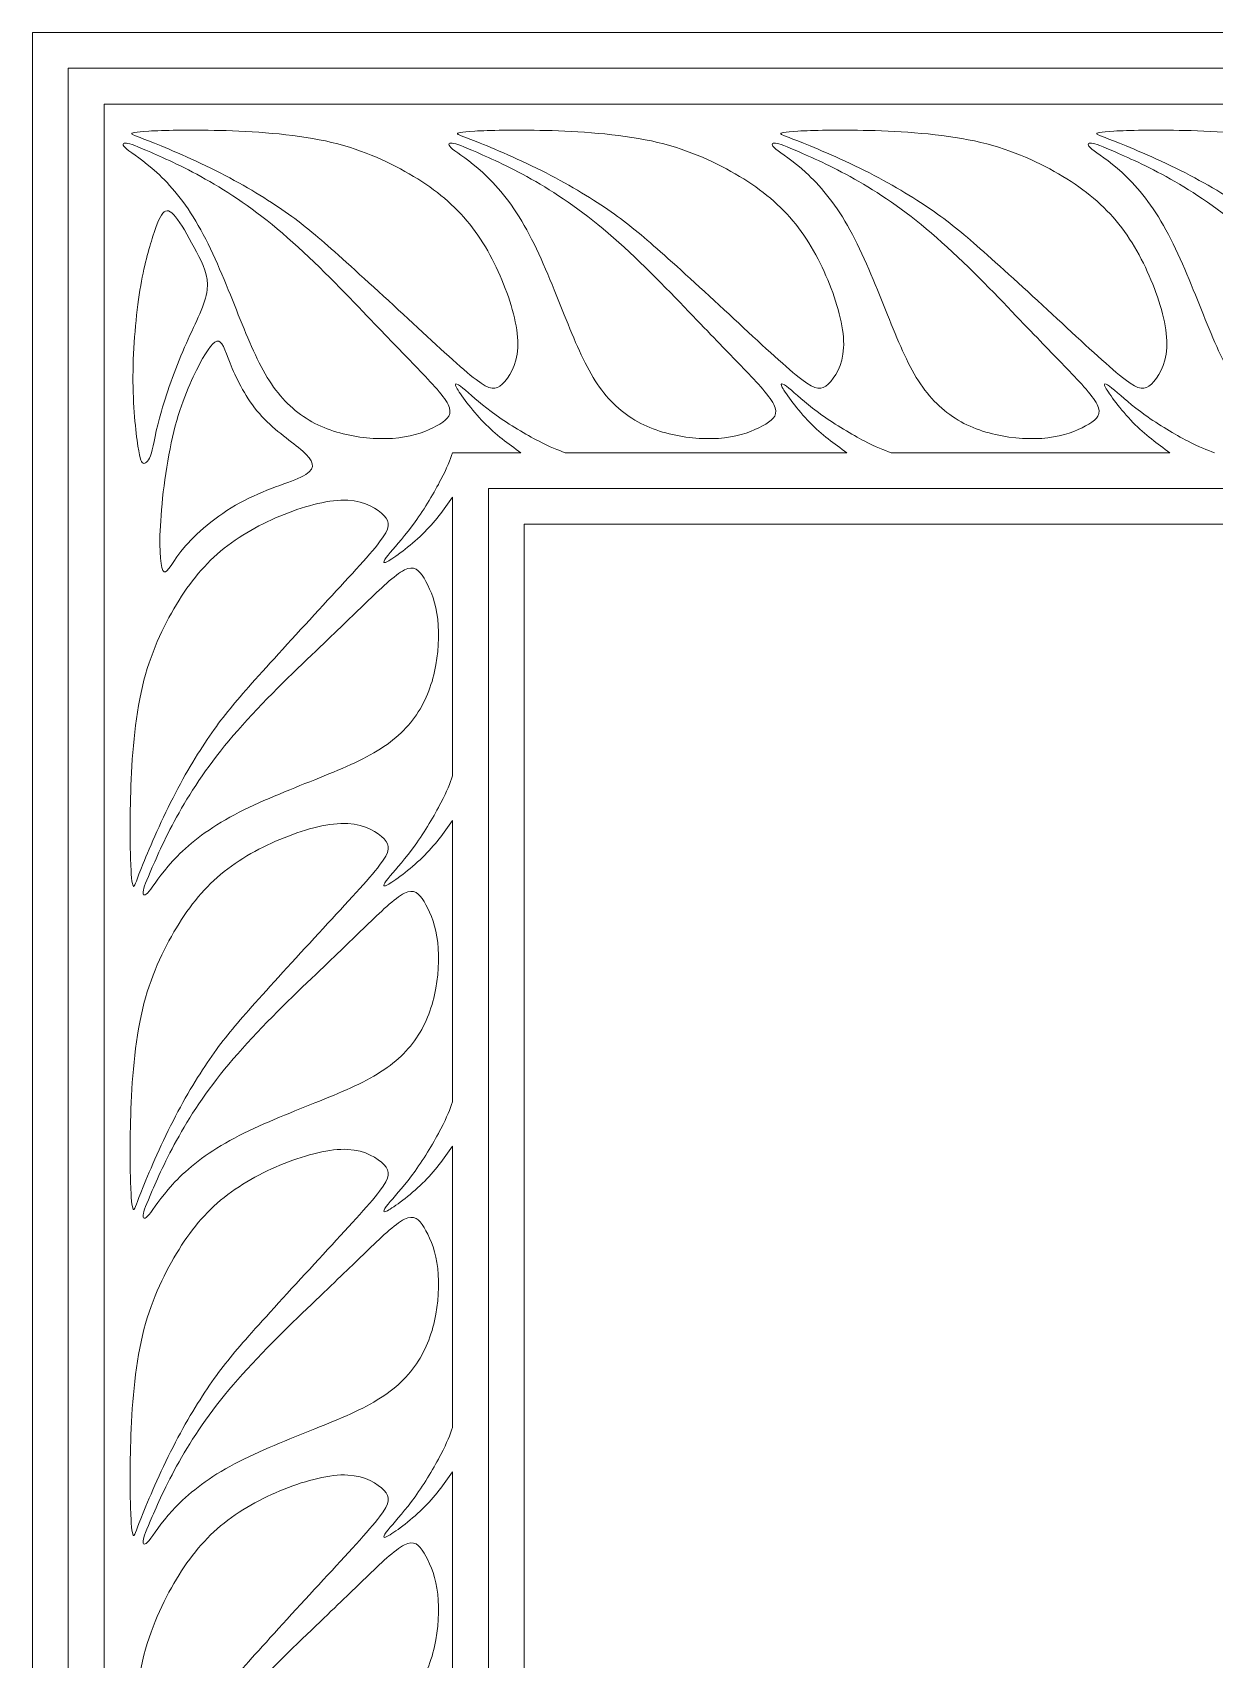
# Model space of a CAD drawing. Header units: millimetres. Extents: x -96 to 96, y -17 to 258.
# Drawn here: x -96.2 to -5.1, y 132.5 to 257.8 of the extents above; entities that cross this region are included whole.
import ezdxf

# ---------------------------------------------------------------- set-up
doc = ezdxf.new("R2010")
doc.units = ezdxf.units.MM
doc.header["$MEASUREMENT"] = 0
doc.layers.add('Layer 1', color=7, linetype='Continuous')

msp = doc.modelspace()

# ---------------------------------------------------------------- linework, layer by layer
at = {"layer": 'Layer 1', "lineweight": 20}
for points in [[(-96.15, 0.21), (95.84, 0.21), (95.84, 257.76), (-96.15, 257.76), (-96.15, 0.21)], [(-93.4, 2.96), (93.09, 2.96), (93.09, 255.01), (-93.4, 255.01), (-93.4, 2.96)], [(-90.65, 5.72), (90.34, 5.72), (90.34, 252.25), (-90.65, 252.25), (-90.65, 5.72)], [(-61.05, 35.31), (60.74, 35.31), (60.74, 222.66), (-61.05, 222.66), (-61.05, 35.31)], [(-58.3, 38.06), (57.99, 38.06), (57.99, 219.91), (-58.3, 219.91), (-58.3, 38.06)]]:
    msp.add_lwpolyline(points, close=True, dxfattribs=at)
for points, knots in [([(-70.41, 235.96), (-72.06, 237.68), (-74.35, 240.07), (-76.51, 241.96), (-76.51, 241.96), (-78.66, 243.85), (-80.68, 245.23), (-82.51, 246.29), (-82.51, 246.29), (-84.33, 247.34), (-85.97, 248.07), (-87.05, 248.54), (-87.05, 248.54), (-88.12, 249.01), (-88.63, 249.21), (-88.93, 249.24), (-88.93, 249.24), (-89.22, 249.28), (-89.31, 249.13), (-88.9, 248.79), (-88.9, 248.79), (-88.5, 248.45), (-87.6, 247.92), (-86.58, 246.98), (-86.58, 246.98), (-85.56, 246.05), (-84.42, 244.71), (-83.39, 242.91), (-83.39, 242.91), (-82.35, 241.11), (-81.43, 238.84), (-80.61, 236.79), (-80.61, 236.79), (-79.79, 234.74), (-79.08, 232.92), (-78.24, 231.48), (-78.24, 231.48), (-77.4, 230.03), (-76.44, 228.97), (-75.3, 228.2), (-75.3, 228.2), (-74.16, 227.42), (-72.84, 226.95), (-71.46, 226.7), (-71.46, 226.7), (-70.09, 226.45), (-68.67, 226.43), (-67.51, 226.62), (-67.51, 226.62), (-66.34, 226.82), (-65.43, 227.23), (-64.79, 227.62), (-64.79, 227.62), (-64.16, 228.01), (-63.79, 228.37), (-64.16, 229.12), (-64.16, 229.12), (-64.53, 229.87), (-65.64, 231.01), (-66.69, 232.1), (-66.69, 232.1), (-67.75, 233.19), (-68.76, 234.24), (-70.41, 235.96)], [0, 0, 0, 0, 0.058824, 0.058824, 0.058824, 0.058824, 0.117647, 0.117647, 0.117647, 0.117647, 0.176471, 0.176471, 0.176471, 0.176471, 0.235294, 0.235294, 0.235294, 0.235294, 0.294118, 0.294118, 0.294118, 0.294118, 0.352941, 0.352941, 0.352941, 0.352941, 0.411765, 0.411765, 0.411765, 0.411765, 0.470588, 0.470588, 0.470588, 0.470588, 0.529412, 0.529412, 0.529412, 0.529412, 0.588235, 0.588235, 0.588235, 0.588235, 0.647059, 0.647059, 0.647059, 0.647059, 0.705882, 0.705882, 0.705882, 0.705882, 0.764706, 0.764706, 0.764706, 0.764706, 0.823529, 0.823529, 0.823529, 0.823529, 0.882353, 0.882353, 0.882353, 0.882353, 1, 1, 1, 1]), ([(-72.59, 240.61), (-71.02, 239.2), (-68.84, 237.21), (-66.86, 235.38), (-66.86, 235.38), (-64.89, 233.54), (-63.1, 231.87), (-62, 231.04), (-62, 231.04), (-60.9, 230.2), (-60.49, 230.22), (-59.98, 230.7), (-59.98, 230.7), (-59.47, 231.18), (-58.86, 232.12), (-58.79, 233.49), (-58.79, 233.49), (-58.72, 234.85), (-59.18, 236.64), (-59.88, 238.39), (-59.88, 238.39), (-60.58, 240.13), (-61.51, 241.85), (-62.71, 243.27), (-62.71, 243.27), (-63.9, 244.7), (-65.36, 245.84), (-67.14, 246.88), (-67.14, 246.88), (-68.92, 247.92), (-71.02, 248.85), (-73.6, 249.41), (-73.6, 249.41), (-76.17, 249.97), (-79.23, 250.15), (-81.72, 250.22), (-81.72, 250.22), (-84.2, 250.28), (-86.11, 250.23), (-87.2, 250.17), (-87.2, 250.17), (-88.29, 250.11), (-88.57, 250.04), (-88.51, 249.95), (-88.51, 249.95), (-88.46, 249.87), (-88.07, 249.77), (-86.77, 249.24), (-86.77, 249.24), (-85.47, 248.72), (-83.26, 247.76), (-81.33, 246.76), (-81.33, 246.76), (-79.4, 245.75), (-77.75, 244.71), (-76.44, 243.78), (-76.44, 243.78), (-75.13, 242.84), (-74.16, 242.02), (-72.59, 240.61)], [0, 0, 0, 0, 0.0625, 0.0625, 0.0625, 0.0625, 0.125, 0.125, 0.125, 0.125, 0.1875, 0.1875, 0.1875, 0.1875, 0.25, 0.25, 0.25, 0.25, 0.3125, 0.3125, 0.3125, 0.3125, 0.375, 0.375, 0.375, 0.375, 0.4375, 0.4375, 0.4375, 0.4375, 0.5, 0.5, 0.5, 0.5, 0.5625, 0.5625, 0.5625, 0.5625, 0.625, 0.625, 0.625, 0.625, 0.6875, 0.6875, 0.6875, 0.6875, 0.75, 0.75, 0.75, 0.75, 0.8125, 0.8125, 0.8125, 0.8125, 0.875, 0.875, 0.875, 0.875, 1, 1, 1, 1]), ([(-45.32, 235.96), (-46.97, 237.68), (-49.26, 240.07), (-51.42, 241.96), (-51.42, 241.96), (-53.57, 243.85), (-55.59, 245.23), (-57.41, 246.29), (-57.41, 246.29), (-59.24, 247.34), (-60.88, 248.07), (-61.95, 248.54), (-61.95, 248.54), (-63.03, 249.01), (-63.54, 249.21), (-63.83, 249.24), (-63.83, 249.24), (-64.13, 249.28), (-64.22, 249.13), (-63.81, 248.79), (-63.81, 248.79), (-63.4, 248.45), (-62.51, 247.92), (-61.49, 246.98), (-61.49, 246.98), (-60.47, 246.05), (-59.32, 244.71), (-58.29, 242.91), (-58.29, 242.91), (-57.26, 241.11), (-56.34, 238.84), (-55.52, 236.79), (-55.52, 236.79), (-54.7, 234.74), (-53.98, 232.92), (-53.15, 231.48), (-53.15, 231.48), (-52.31, 230.03), (-51.35, 228.97), (-50.21, 228.2), (-50.21, 228.2), (-49.07, 227.42), (-47.74, 226.95), (-46.37, 226.7), (-46.37, 226.7), (-45, 226.45), (-43.58, 226.43), (-42.41, 226.62), (-42.41, 226.62), (-41.25, 226.82), (-40.34, 227.23), (-39.7, 227.62), (-39.7, 227.62), (-39.06, 228.01), (-38.7, 228.37), (-39.07, 229.12), (-39.07, 229.12), (-39.44, 229.87), (-40.55, 231.01), (-41.6, 232.1), (-41.6, 232.1), (-42.66, 233.19), (-43.67, 234.24), (-45.32, 235.96)], [0, 0, 0, 0, 0.058824, 0.058824, 0.058824, 0.058824, 0.117647, 0.117647, 0.117647, 0.117647, 0.176471, 0.176471, 0.176471, 0.176471, 0.235294, 0.235294, 0.235294, 0.235294, 0.294118, 0.294118, 0.294118, 0.294118, 0.352941, 0.352941, 0.352941, 0.352941, 0.411765, 0.411765, 0.411765, 0.411765, 0.470588, 0.470588, 0.470588, 0.470588, 0.529412, 0.529412, 0.529412, 0.529412, 0.588235, 0.588235, 0.588235, 0.588235, 0.647059, 0.647059, 0.647059, 0.647059, 0.705882, 0.705882, 0.705882, 0.705882, 0.764706, 0.764706, 0.764706, 0.764706, 0.823529, 0.823529, 0.823529, 0.823529, 0.882353, 0.882353, 0.882353, 0.882353, 1, 1, 1, 1]), ([(-47.5, 240.61), (-45.92, 239.2), (-43.75, 237.21), (-41.77, 235.38), (-41.77, 235.38), (-39.79, 233.54), (-38.01, 231.87), (-36.91, 231.04), (-36.91, 231.04), (-35.81, 230.2), (-35.4, 230.22), (-34.89, 230.7), (-34.89, 230.7), (-34.38, 231.18), (-33.77, 232.12), (-33.7, 233.49), (-33.7, 233.49), (-33.63, 234.85), (-34.09, 236.64), (-34.79, 238.39), (-34.79, 238.39), (-35.48, 240.13), (-36.42, 241.85), (-37.61, 243.27), (-37.61, 243.27), (-38.81, 244.7), (-40.27, 245.84), (-42.04, 246.88), (-42.04, 246.88), (-43.82, 247.92), (-45.92, 248.85), (-48.5, 249.41), (-48.5, 249.41), (-51.08, 249.97), (-54.14, 250.15), (-56.62, 250.22), (-56.62, 250.22), (-59.11, 250.28), (-61.01, 250.23), (-62.1, 250.17), (-62.1, 250.17), (-63.2, 250.11), (-63.48, 250.04), (-63.42, 249.95), (-63.42, 249.95), (-63.37, 249.87), (-62.98, 249.77), (-61.68, 249.24), (-61.68, 249.24), (-60.38, 248.72), (-58.17, 247.76), (-56.24, 246.76), (-56.24, 246.76), (-54.31, 245.75), (-52.66, 244.71), (-51.35, 243.78), (-51.35, 243.78), (-50.04, 242.84), (-49.07, 242.02), (-47.5, 240.61)], [0, 0, 0, 0, 0.0625, 0.0625, 0.0625, 0.0625, 0.125, 0.125, 0.125, 0.125, 0.1875, 0.1875, 0.1875, 0.1875, 0.25, 0.25, 0.25, 0.25, 0.3125, 0.3125, 0.3125, 0.3125, 0.375, 0.375, 0.375, 0.375, 0.4375, 0.4375, 0.4375, 0.4375, 0.5, 0.5, 0.5, 0.5, 0.5625, 0.5625, 0.5625, 0.5625, 0.625, 0.625, 0.625, 0.625, 0.6875, 0.6875, 0.6875, 0.6875, 0.75, 0.75, 0.75, 0.75, 0.8125, 0.8125, 0.8125, 0.8125, 0.875, 0.875, 0.875, 0.875, 1, 1, 1, 1]), ([(-20.43, 235.96), (-22.08, 237.68), (-24.37, 240.07), (-26.53, 241.96), (-26.53, 241.96), (-28.68, 243.85), (-30.7, 245.23), (-32.52, 246.29), (-32.52, 246.29), (-34.35, 247.34), (-35.99, 248.07), (-37.06, 248.54), (-37.06, 248.54), (-38.14, 249.01), (-38.65, 249.21), (-38.95, 249.24), (-38.95, 249.24), (-39.24, 249.28), (-39.33, 249.13), (-38.92, 248.79), (-38.92, 248.79), (-38.51, 248.45), (-37.62, 247.92), (-36.6, 246.98), (-36.6, 246.98), (-35.58, 246.05), (-34.44, 244.71), (-33.4, 242.91), (-33.4, 242.91), (-32.37, 241.11), (-31.45, 238.84), (-30.63, 236.79), (-30.63, 236.79), (-29.81, 234.74), (-29.09, 232.92), (-28.26, 231.48), (-28.26, 231.48), (-27.42, 230.03), (-26.46, 228.97), (-25.32, 228.2), (-25.32, 228.2), (-24.18, 227.42), (-22.85, 226.95), (-21.48, 226.7), (-21.48, 226.7), (-20.11, 226.45), (-18.69, 226.43), (-17.53, 226.62), (-17.53, 226.62), (-16.36, 226.82), (-15.45, 227.23), (-14.81, 227.62), (-14.81, 227.62), (-14.17, 228.01), (-13.81, 228.37), (-14.18, 229.12), (-14.18, 229.12), (-14.55, 229.87), (-15.66, 231.01), (-16.71, 232.1), (-16.71, 232.1), (-17.77, 233.19), (-18.78, 234.24), (-20.43, 235.96)], [0, 0, 0, 0, 0.058824, 0.058824, 0.058824, 0.058824, 0.117647, 0.117647, 0.117647, 0.117647, 0.176471, 0.176471, 0.176471, 0.176471, 0.235294, 0.235294, 0.235294, 0.235294, 0.294118, 0.294118, 0.294118, 0.294118, 0.352941, 0.352941, 0.352941, 0.352941, 0.411765, 0.411765, 0.411765, 0.411765, 0.470588, 0.470588, 0.470588, 0.470588, 0.529412, 0.529412, 0.529412, 0.529412, 0.588235, 0.588235, 0.588235, 0.588235, 0.647059, 0.647059, 0.647059, 0.647059, 0.705882, 0.705882, 0.705882, 0.705882, 0.764706, 0.764706, 0.764706, 0.764706, 0.823529, 0.823529, 0.823529, 0.823529, 0.882353, 0.882353, 0.882353, 0.882353, 1, 1, 1, 1]), ([(-22.61, 240.61), (-21.03, 239.2), (-18.86, 237.21), (-16.88, 235.38), (-16.88, 235.38), (-14.9, 233.54), (-13.12, 231.87), (-12.02, 231.04), (-12.02, 231.04), (-10.92, 230.2), (-10.51, 230.22), (-10, 230.7), (-10, 230.7), (-9.49, 231.18), (-8.88, 232.12), (-8.81, 233.49), (-8.81, 233.49), (-8.74, 234.85), (-9.2, 236.64), (-9.9, 238.39), (-9.9, 238.39), (-10.59, 240.13), (-11.53, 241.85), (-12.72, 243.27), (-12.72, 243.27), (-13.92, 244.7), (-15.38, 245.84), (-17.15, 246.88), (-17.15, 246.88), (-18.93, 247.92), (-21.03, 248.85), (-23.61, 249.41), (-23.61, 249.41), (-26.19, 249.97), (-29.25, 250.15), (-31.73, 250.22), (-31.73, 250.22), (-34.22, 250.28), (-36.12, 250.23), (-37.22, 250.17), (-37.22, 250.17), (-38.31, 250.11), (-38.59, 250.04), (-38.53, 249.95), (-38.53, 249.95), (-38.48, 249.87), (-38.09, 249.77), (-36.79, 249.24), (-36.79, 249.24), (-35.49, 248.72), (-33.28, 247.76), (-31.35, 246.76), (-31.35, 246.76), (-29.42, 245.75), (-27.77, 244.71), (-26.46, 243.78), (-26.46, 243.78), (-25.15, 242.84), (-24.18, 242.02), (-22.61, 240.61)], [0, 0, 0, 0, 0.0625, 0.0625, 0.0625, 0.0625, 0.125, 0.125, 0.125, 0.125, 0.1875, 0.1875, 0.1875, 0.1875, 0.25, 0.25, 0.25, 0.25, 0.3125, 0.3125, 0.3125, 0.3125, 0.375, 0.375, 0.375, 0.375, 0.4375, 0.4375, 0.4375, 0.4375, 0.5, 0.5, 0.5, 0.5, 0.5625, 0.5625, 0.5625, 0.5625, 0.625, 0.625, 0.625, 0.625, 0.6875, 0.6875, 0.6875, 0.6875, 0.75, 0.75, 0.75, 0.75, 0.8125, 0.8125, 0.8125, 0.8125, 0.875, 0.875, 0.875, 0.875, 1, 1, 1, 1]), ([(3.91, 235.96), (2.25, 237.68), (-0.04, 240.07), (-2.19, 241.96), (-2.19, 241.96), (-4.35, 243.85), (-6.36, 245.23), (-8.19, 246.29), (-8.19, 246.29), (-10.02, 247.34), (-11.66, 248.07), (-12.73, 248.54), (-12.73, 248.54), (-13.81, 249.01), (-14.32, 249.21), (-14.61, 249.24), (-14.61, 249.24), (-14.91, 249.28), (-15, 249.13), (-14.59, 248.79), (-14.59, 248.79), (-14.18, 248.45), (-13.28, 247.92), (-12.26, 246.98), (-12.26, 246.98), (-11.24, 246.05), (-10.1, 244.71), (-9.07, 242.91), (-9.07, 242.91), (-8.04, 241.11), (-7.12, 238.84), (-6.3, 236.79), (-6.3, 236.79), (-5.48, 234.74), (-4.76, 232.92), (-3.92, 231.48), (-3.92, 231.48), (-3.09, 230.03), (-2.13, 228.97), (-0.99, 228.2), (-0.99, 228.2), (0.15, 227.42), (1.48, 226.95), (2.85, 226.7), (2.85, 226.7), (4.22, 226.45), (5.64, 226.43), (6.81, 226.62), (6.81, 226.62), (7.97, 226.82), (8.88, 227.23), (9.52, 227.62), (9.52, 227.62), (10.16, 228.01), (10.52, 228.37), (10.15, 229.12), (10.15, 229.12), (9.78, 229.87), (8.68, 231.01), (7.62, 232.1), (7.62, 232.1), (6.56, 233.19), (5.56, 234.24), (3.91, 235.96)], [0, 0, 0, 0, 0.058824, 0.058824, 0.058824, 0.058824, 0.117647, 0.117647, 0.117647, 0.117647, 0.176471, 0.176471, 0.176471, 0.176471, 0.235294, 0.235294, 0.235294, 0.235294, 0.294118, 0.294118, 0.294118, 0.294118, 0.352941, 0.352941, 0.352941, 0.352941, 0.411765, 0.411765, 0.411765, 0.411765, 0.470588, 0.470588, 0.470588, 0.470588, 0.529412, 0.529412, 0.529412, 0.529412, 0.588235, 0.588235, 0.588235, 0.588235, 0.647059, 0.647059, 0.647059, 0.647059, 0.705882, 0.705882, 0.705882, 0.705882, 0.764706, 0.764706, 0.764706, 0.764706, 0.823529, 0.823529, 0.823529, 0.823529, 0.882353, 0.882353, 0.882353, 0.882353, 1, 1, 1, 1]), ([(1.73, 240.61), (3.3, 239.2), (5.47, 237.21), (7.45, 235.38), (7.45, 235.38), (9.43, 233.54), (11.21, 231.87), (12.31, 231.04), (12.31, 231.04), (13.41, 230.2), (13.82, 230.22), (14.33, 230.7), (14.33, 230.7), (14.84, 231.18), (15.45, 232.12), (15.52, 233.49), (15.52, 233.49), (15.6, 234.85), (15.13, 236.64), (14.44, 238.39), (14.44, 238.39), (13.74, 240.13), (12.8, 241.85), (11.61, 243.27), (11.61, 243.27), (10.41, 244.7), (8.96, 245.84), (7.18, 246.88), (7.18, 246.88), (5.4, 247.92), (3.3, 248.85), (0.72, 249.41), (0.72, 249.41), (-1.86, 249.97), (-4.92, 250.15), (-7.4, 250.22), (-7.4, 250.22), (-9.88, 250.28), (-11.79, 250.23), (-12.88, 250.17), (-12.88, 250.17), (-13.98, 250.11), (-14.26, 250.04), (-14.2, 249.95), (-14.2, 249.95), (-14.15, 249.87), (-13.76, 249.77), (-12.46, 249.24), (-12.46, 249.24), (-11.16, 248.72), (-8.95, 247.76), (-7.02, 246.76), (-7.02, 246.76), (-5.09, 245.75), (-3.44, 244.71), (-2.13, 243.78), (-2.13, 243.78), (-0.82, 242.84), (0.15, 242.02), (1.73, 240.61)], [0, 0, 0, 0, 0.0625, 0.0625, 0.0625, 0.0625, 0.125, 0.125, 0.125, 0.125, 0.1875, 0.1875, 0.1875, 0.1875, 0.25, 0.25, 0.25, 0.25, 0.3125, 0.3125, 0.3125, 0.3125, 0.375, 0.375, 0.375, 0.375, 0.4375, 0.4375, 0.4375, 0.4375, 0.5, 0.5, 0.5, 0.5, 0.5625, 0.5625, 0.5625, 0.5625, 0.625, 0.625, 0.625, 0.625, 0.6875, 0.6875, 0.6875, 0.6875, 0.75, 0.75, 0.75, 0.75, 0.8125, 0.8125, 0.8125, 0.8125, 0.875, 0.875, 0.875, 0.875, 1, 1, 1, 1]), ([(-86.88, 242.08), (-87.2, 241.1), (-87.58, 239.82), (-87.88, 237.93), (-87.88, 237.93), (-88.18, 236.04), (-88.41, 233.55), (-88.42, 231.3), (-88.42, 231.3), (-88.43, 229.05), (-88.21, 227.03), (-88.04, 225.92), (-88.04, 225.92), (-87.87, 224.81), (-87.75, 224.61), (-87.58, 224.59), (-87.58, 224.59), (-87.41, 224.58), (-87.19, 224.76), (-87, 225.39), (-87, 225.39), (-86.82, 226.01), (-86.68, 227.08), (-86.23, 228.62), (-86.23, 228.62), (-85.79, 230.17), (-85.05, 232.18), (-84.31, 233.85), (-84.31, 233.85), (-83.57, 235.52), (-82.83, 236.84), (-82.7, 237.95), (-82.7, 237.95), (-82.56, 239.05), (-83.04, 239.94), (-83.53, 240.87), (-83.53, 240.87), (-84.03, 241.8), (-84.55, 242.77), (-84.98, 243.36), (-84.98, 243.36), (-85.4, 243.96), (-85.73, 244.18), (-86.02, 243.95), (-86.02, 243.95), (-86.31, 243.73), (-86.57, 243.06), (-86.88, 242.08)], [0, 0, 0, 0, 0.076923, 0.076923, 0.076923, 0.076923, 0.153846, 0.153846, 0.153846, 0.153846, 0.230769, 0.230769, 0.230769, 0.230769, 0.307692, 0.307692, 0.307692, 0.307692, 0.384615, 0.384615, 0.384615, 0.384615, 0.461538, 0.461538, 0.461538, 0.461538, 0.538462, 0.538462, 0.538462, 0.538462, 0.615385, 0.615385, 0.615385, 0.615385, 0.692308, 0.692308, 0.692308, 0.692308, 0.769231, 0.769231, 0.769231, 0.769231, 0.846154, 0.846154, 0.846154, 0.846154, 1, 1, 1, 1]), ([(-83.29, 232.23), (-83.92, 231.04), (-84.7, 229.34), (-85.27, 227.05), (-85.27, 227.05), (-85.84, 224.75), (-86.2, 221.86), (-86.31, 219.77), (-86.31, 219.77), (-86.42, 217.69), (-86.28, 216.4), (-86.02, 216.24), (-86.02, 216.24), (-85.77, 216.08), (-85.4, 217.06), (-84.38, 218.23), (-84.38, 218.23), (-83.36, 219.41), (-81.69, 220.79), (-79.84, 221.74), (-79.84, 221.74), (-78, 222.69), (-75.98, 223.2), (-75.12, 223.73), (-75.12, 223.73), (-74.26, 224.27), (-74.55, 224.82), (-75.35, 225.53), (-75.35, 225.53), (-76.15, 226.23), (-77.46, 227.08), (-78.5, 228.21), (-78.5, 228.21), (-79.53, 229.34), (-80.28, 230.75), (-80.77, 231.89), (-80.77, 231.89), (-81.25, 233.03), (-81.47, 233.9), (-81.82, 234), (-81.82, 234), (-82.17, 234.1), (-82.66, 233.42), (-83.29, 232.23)], [0, 0, 0, 0, 0.083333, 0.083333, 0.083333, 0.083333, 0.166667, 0.166667, 0.166667, 0.166667, 0.25, 0.25, 0.25, 0.25, 0.333333, 0.333333, 0.333333, 0.333333, 0.416667, 0.416667, 0.416667, 0.416667, 0.5, 0.5, 0.5, 0.5, 0.583333, 0.583333, 0.583333, 0.583333, 0.666667, 0.666667, 0.666667, 0.666667, 0.75, 0.75, 0.75, 0.75, 0.833333, 0.833333, 0.833333, 0.833333, 1, 1, 1, 1]), ([(-58.55, 225.41), (-59.51, 226.1), (-60.47, 226.78), (-61.4, 227.74), (-61.4, 227.74), (-62.34, 228.7), (-63.25, 229.94), (-63.51, 230.43), (-63.51, 230.43), (-63.77, 230.93), (-63.38, 230.69), (-62.81, 230.22), (-62.81, 230.22), (-62.24, 229.74), (-61.49, 229.04), (-60.46, 228.3), (-60.46, 228.3), (-59.44, 227.57), (-58.14, 226.8), (-57.2, 226.32), (-57.2, 226.32), (-56.27, 225.83), (-55.7, 225.62), (-55.13, 225.41)], [0, 0, 0, 0, 0.142857, 0.142857, 0.142857, 0.142857, 0.285714, 0.285714, 0.285714, 0.285714, 0.428571, 0.428571, 0.428571, 0.428571, 0.571429, 0.571429, 0.571429, 0.571429, 0.714286, 0.714286, 0.714286, 0.714286, 1, 1, 1, 1]), ([(-33.46, 225.41), (-34.42, 226.1), (-35.37, 226.78), (-36.31, 227.74), (-36.31, 227.74), (-37.24, 228.7), (-38.15, 229.94), (-38.42, 230.43), (-38.42, 230.43), (-38.68, 230.93), (-38.29, 230.69), (-37.72, 230.22), (-37.72, 230.22), (-37.15, 229.74), (-36.39, 229.04), (-35.37, 228.3), (-35.37, 228.3), (-34.34, 227.57), (-33.04, 226.8), (-32.11, 226.32), (-32.11, 226.32), (-31.17, 225.83), (-30.6, 225.62), (-30.03, 225.41)], [0, 0, 0, 0, 0.142857, 0.142857, 0.142857, 0.142857, 0.285714, 0.285714, 0.285714, 0.285714, 0.428571, 0.428571, 0.428571, 0.428571, 0.571429, 0.571429, 0.571429, 0.571429, 0.714286, 0.714286, 0.714286, 0.714286, 1, 1, 1, 1]), ([(-8.57, 225.41), (-9.53, 226.1), (-10.48, 226.78), (-11.42, 227.74), (-11.42, 227.74), (-12.35, 228.7), (-13.26, 229.94), (-13.53, 230.43), (-13.53, 230.43), (-13.79, 230.93), (-13.4, 230.69), (-12.83, 230.22), (-12.83, 230.22), (-12.26, 229.74), (-11.5, 229.04), (-10.48, 228.3), (-10.48, 228.3), (-9.45, 227.57), (-8.15, 226.8), (-7.22, 226.32), (-7.22, 226.32), (-6.28, 225.83), (-5.71, 225.62), (-5.14, 225.41)], [0, 0, 0, 0, 0.142857, 0.142857, 0.142857, 0.142857, 0.285714, 0.285714, 0.285714, 0.285714, 0.428571, 0.428571, 0.428571, 0.428571, 0.571429, 0.571429, 0.571429, 0.571429, 0.714286, 0.714286, 0.714286, 0.714286, 1, 1, 1, 1]), ([(-63.81, 221.99), (-64.49, 221.03), (-65.17, 220.07), (-66.13, 219.14), (-66.13, 219.14), (-67.09, 218.2), (-68.33, 217.29), (-68.83, 217.03), (-68.83, 217.03), (-69.33, 216.77), (-69.08, 217.16), (-68.61, 217.73), (-68.61, 217.73), (-68.14, 218.3), (-67.43, 219.05), (-66.7, 220.08), (-66.7, 220.08), (-65.96, 221.1), (-65.2, 222.4), (-64.71, 223.34), (-64.71, 223.34), (-64.22, 224.27), (-64.02, 224.84), (-63.81, 225.41)], [0, 0, 0, 0, 0.142857, 0.142857, 0.142857, 0.142857, 0.285714, 0.285714, 0.285714, 0.285714, 0.428571, 0.428571, 0.428571, 0.428571, 0.571429, 0.571429, 0.571429, 0.571429, 0.714286, 0.714286, 0.714286, 0.714286, 1, 1, 1, 1]), ([(-79, 207.95), (-77.59, 209.52), (-75.6, 211.7), (-73.77, 213.68), (-73.77, 213.68), (-71.94, 215.65), (-70.26, 217.44), (-69.43, 218.54), (-69.43, 218.54), (-68.6, 219.64), (-68.61, 220.05), (-69.09, 220.56), (-69.09, 220.56), (-69.57, 221.07), (-70.52, 221.68), (-71.88, 221.75), (-71.88, 221.75), (-73.25, 221.82), (-75.03, 221.36), (-76.78, 220.66), (-76.78, 220.66), (-78.53, 219.96), (-80.24, 219.03), (-81.67, 217.83), (-81.67, 217.83), (-83.09, 216.64), (-84.23, 215.18), (-85.27, 213.4), (-85.27, 213.4), (-86.31, 211.62), (-87.24, 209.52), (-87.8, 206.94), (-87.8, 206.94), (-88.36, 204.36), (-88.54, 201.31), (-88.61, 198.82), (-88.61, 198.82), (-88.68, 196.34), (-88.63, 194.43), (-88.57, 193.34), (-88.57, 193.34), (-88.51, 192.25), (-88.43, 191.97), (-88.35, 192.02), (-88.35, 192.02), (-88.26, 192.08), (-88.17, 192.47), (-87.64, 193.77), (-87.64, 193.77), (-87.11, 195.07), (-86.15, 197.28), (-85.15, 199.21), (-85.15, 199.21), (-84.15, 201.14), (-83.1, 202.79), (-82.17, 204.1), (-82.17, 204.1), (-81.23, 205.41), (-80.41, 206.38), (-79, 207.95)], [0, 0, 0, 0, 0.0625, 0.0625, 0.0625, 0.0625, 0.125, 0.125, 0.125, 0.125, 0.1875, 0.1875, 0.1875, 0.1875, 0.25, 0.25, 0.25, 0.25, 0.3125, 0.3125, 0.3125, 0.3125, 0.375, 0.375, 0.375, 0.375, 0.4375, 0.4375, 0.4375, 0.4375, 0.5, 0.5, 0.5, 0.5, 0.5625, 0.5625, 0.5625, 0.5625, 0.625, 0.625, 0.625, 0.625, 0.6875, 0.6875, 0.6875, 0.6875, 0.75, 0.75, 0.75, 0.75, 0.8125, 0.8125, 0.8125, 0.8125, 0.875, 0.875, 0.875, 0.875, 1, 1, 1, 1]), ([(-74.35, 210.13), (-76.08, 208.48), (-78.47, 206.19), (-80.35, 204.03), (-80.35, 204.03), (-82.24, 201.88), (-83.63, 199.86), (-84.68, 198.03), (-84.68, 198.03), (-85.74, 196.21), (-86.47, 194.57), (-86.93, 193.49), (-86.93, 193.49), (-87.4, 192.42), (-87.61, 191.91), (-87.64, 191.61), (-87.64, 191.61), (-87.67, 191.31), (-87.52, 191.23), (-87.18, 191.64), (-87.18, 191.64), (-86.84, 192.04), (-86.31, 192.94), (-85.37, 193.96), (-85.37, 193.96), (-84.44, 194.98), (-83.1, 196.12), (-81.3, 197.15), (-81.3, 197.15), (-79.5, 198.19), (-77.23, 199.11), (-75.18, 199.93), (-75.18, 199.93), (-73.14, 200.75), (-71.32, 201.46), (-69.87, 202.3), (-69.87, 202.3), (-68.43, 203.14), (-67.36, 204.1), (-66.59, 205.24), (-66.59, 205.24), (-65.82, 206.38), (-65.34, 207.7), (-65.09, 209.07), (-65.09, 209.07), (-64.85, 210.45), (-64.82, 211.87), (-65.02, 213.03), (-65.02, 213.03), (-65.21, 214.2), (-65.62, 215.11), (-66.01, 215.75), (-66.01, 215.75), (-66.4, 216.38), (-66.76, 216.75), (-67.51, 216.38), (-67.51, 216.38), (-68.26, 216.01), (-69.4, 214.9), (-70.49, 213.85), (-70.49, 213.85), (-71.58, 212.79), (-72.63, 211.78), (-74.35, 210.13)], [0, 0, 0, 0, 0.058824, 0.058824, 0.058824, 0.058824, 0.117647, 0.117647, 0.117647, 0.117647, 0.176471, 0.176471, 0.176471, 0.176471, 0.235294, 0.235294, 0.235294, 0.235294, 0.294118, 0.294118, 0.294118, 0.294118, 0.352941, 0.352941, 0.352941, 0.352941, 0.411765, 0.411765, 0.411765, 0.411765, 0.470588, 0.470588, 0.470588, 0.470588, 0.529412, 0.529412, 0.529412, 0.529412, 0.588235, 0.588235, 0.588235, 0.588235, 0.647059, 0.647059, 0.647059, 0.647059, 0.705882, 0.705882, 0.705882, 0.705882, 0.764706, 0.764706, 0.764706, 0.764706, 0.823529, 0.823529, 0.823529, 0.823529, 0.882353, 0.882353, 0.882353, 0.882353, 1, 1, 1, 1]), ([(-63.81, 197.1), (-64.49, 196.14), (-65.17, 195.18), (-66.13, 194.25), (-66.13, 194.25), (-67.09, 193.31), (-68.33, 192.4), (-68.83, 192.14), (-68.83, 192.14), (-69.33, 191.88), (-69.08, 192.27), (-68.61, 192.84), (-68.61, 192.84), (-68.14, 193.41), (-67.43, 194.16), (-66.7, 195.19), (-66.7, 195.19), (-65.96, 196.21), (-65.2, 197.51), (-64.71, 198.45), (-64.71, 198.45), (-64.22, 199.38), (-64.02, 199.95), (-63.81, 200.52)], [0, 0, 0, 0, 0.142857, 0.142857, 0.142857, 0.142857, 0.285714, 0.285714, 0.285714, 0.285714, 0.428571, 0.428571, 0.428571, 0.428571, 0.571429, 0.571429, 0.571429, 0.571429, 0.714286, 0.714286, 0.714286, 0.714286, 1, 1, 1, 1]), ([(-79, 183.06), (-77.59, 184.63), (-75.6, 186.81), (-73.77, 188.79), (-73.77, 188.79), (-71.94, 190.76), (-70.26, 192.55), (-69.43, 193.65), (-69.43, 193.65), (-68.6, 194.75), (-68.61, 195.16), (-69.09, 195.67), (-69.09, 195.67), (-69.57, 196.18), (-70.52, 196.79), (-71.88, 196.86), (-71.88, 196.86), (-73.25, 196.93), (-75.03, 196.47), (-76.78, 195.77), (-76.78, 195.77), (-78.53, 195.07), (-80.24, 194.14), (-81.67, 192.94), (-81.67, 192.94), (-83.09, 191.75), (-84.23, 190.29), (-85.27, 188.51), (-85.27, 188.51), (-86.31, 186.73), (-87.24, 184.63), (-87.8, 182.05), (-87.8, 182.05), (-88.36, 179.48), (-88.54, 176.42), (-88.61, 173.93), (-88.61, 173.93), (-88.68, 171.45), (-88.63, 169.54), (-88.57, 168.45), (-88.57, 168.45), (-88.51, 167.36), (-88.43, 167.08), (-88.35, 167.14), (-88.35, 167.14), (-88.26, 167.19), (-88.17, 167.58), (-87.64, 168.88), (-87.64, 168.88), (-87.11, 170.18), (-86.15, 172.39), (-85.15, 174.32), (-85.15, 174.32), (-84.15, 176.25), (-83.1, 177.9), (-82.17, 179.21), (-82.17, 179.21), (-81.23, 180.52), (-80.41, 181.49), (-79, 183.06)], [0, 0, 0, 0, 0.0625, 0.0625, 0.0625, 0.0625, 0.125, 0.125, 0.125, 0.125, 0.1875, 0.1875, 0.1875, 0.1875, 0.25, 0.25, 0.25, 0.25, 0.3125, 0.3125, 0.3125, 0.3125, 0.375, 0.375, 0.375, 0.375, 0.4375, 0.4375, 0.4375, 0.4375, 0.5, 0.5, 0.5, 0.5, 0.5625, 0.5625, 0.5625, 0.5625, 0.625, 0.625, 0.625, 0.625, 0.6875, 0.6875, 0.6875, 0.6875, 0.75, 0.75, 0.75, 0.75, 0.8125, 0.8125, 0.8125, 0.8125, 0.875, 0.875, 0.875, 0.875, 1, 1, 1, 1]), ([(-74.35, 185.24), (-76.08, 183.59), (-78.47, 181.3), (-80.35, 179.14), (-80.35, 179.14), (-82.24, 176.99), (-83.63, 174.97), (-84.68, 173.14), (-84.68, 173.14), (-85.74, 171.32), (-86.47, 169.68), (-86.93, 168.6), (-86.93, 168.6), (-87.4, 167.53), (-87.61, 167.02), (-87.64, 166.72), (-87.64, 166.72), (-87.67, 166.43), (-87.52, 166.34), (-87.18, 166.75), (-87.18, 166.75), (-86.84, 167.15), (-86.31, 168.05), (-85.37, 169.07), (-85.37, 169.07), (-84.44, 170.09), (-83.1, 171.23), (-81.3, 172.26), (-81.3, 172.26), (-79.5, 173.3), (-77.23, 174.22), (-75.18, 175.04), (-75.18, 175.04), (-73.14, 175.86), (-71.32, 176.57), (-69.87, 177.41), (-69.87, 177.41), (-68.43, 178.25), (-67.36, 179.21), (-66.59, 180.35), (-66.59, 180.35), (-65.82, 181.49), (-65.34, 182.81), (-65.09, 184.19), (-65.09, 184.19), (-64.85, 185.56), (-64.82, 186.98), (-65.02, 188.14), (-65.02, 188.14), (-65.21, 189.31), (-65.62, 190.22), (-66.01, 190.86), (-66.01, 190.86), (-66.4, 191.49), (-66.76, 191.86), (-67.51, 191.49), (-67.51, 191.49), (-68.26, 191.12), (-69.4, 190.01), (-70.49, 188.96), (-70.49, 188.96), (-71.58, 187.9), (-72.63, 186.89), (-74.35, 185.24)], [0, 0, 0, 0, 0.058824, 0.058824, 0.058824, 0.058824, 0.117647, 0.117647, 0.117647, 0.117647, 0.176471, 0.176471, 0.176471, 0.176471, 0.235294, 0.235294, 0.235294, 0.235294, 0.294118, 0.294118, 0.294118, 0.294118, 0.352941, 0.352941, 0.352941, 0.352941, 0.411765, 0.411765, 0.411765, 0.411765, 0.470588, 0.470588, 0.470588, 0.470588, 0.529412, 0.529412, 0.529412, 0.529412, 0.588235, 0.588235, 0.588235, 0.588235, 0.647059, 0.647059, 0.647059, 0.647059, 0.705882, 0.705882, 0.705882, 0.705882, 0.764706, 0.764706, 0.764706, 0.764706, 0.823529, 0.823529, 0.823529, 0.823529, 0.882353, 0.882353, 0.882353, 0.882353, 1, 1, 1, 1]), ([(-63.81, 172.01), (-64.49, 171.05), (-65.17, 170.09), (-66.13, 169.16), (-66.13, 169.16), (-67.09, 168.22), (-68.33, 167.31), (-68.83, 167.05), (-68.83, 167.05), (-69.33, 166.79), (-69.08, 167.18), (-68.61, 167.75), (-68.61, 167.75), (-68.14, 168.32), (-67.43, 169.07), (-66.7, 170.1), (-66.7, 170.1), (-65.96, 171.12), (-65.2, 172.42), (-64.71, 173.36), (-64.71, 173.36), (-64.22, 174.29), (-64.02, 174.86), (-63.81, 175.43)], [0, 0, 0, 0, 0.142857, 0.142857, 0.142857, 0.142857, 0.285714, 0.285714, 0.285714, 0.285714, 0.428571, 0.428571, 0.428571, 0.428571, 0.571429, 0.571429, 0.571429, 0.571429, 0.714286, 0.714286, 0.714286, 0.714286, 1, 1, 1, 1]), ([(-79, 157.97), (-77.59, 159.54), (-75.6, 161.71), (-73.77, 163.69), (-73.77, 163.69), (-71.94, 165.67), (-70.26, 167.46), (-69.43, 168.56), (-69.43, 168.56), (-68.6, 169.65), (-68.61, 170.07), (-69.09, 170.58), (-69.09, 170.58), (-69.57, 171.09), (-70.52, 171.69), (-71.88, 171.77), (-71.88, 171.77), (-73.25, 171.84), (-75.03, 171.38), (-76.78, 170.68), (-76.78, 170.68), (-78.53, 169.98), (-80.24, 169.05), (-81.67, 167.85), (-81.67, 167.85), (-83.09, 166.66), (-84.23, 165.2), (-85.27, 163.42), (-85.27, 163.42), (-86.31, 161.64), (-87.24, 159.54), (-87.8, 156.96), (-87.8, 156.96), (-88.36, 154.38), (-88.54, 151.32), (-88.61, 148.84), (-88.61, 148.84), (-88.68, 146.36), (-88.63, 144.45), (-88.57, 143.36), (-88.57, 143.36), (-88.51, 142.27), (-88.43, 141.99), (-88.35, 142.04), (-88.35, 142.04), (-88.26, 142.1), (-88.17, 142.49), (-87.64, 143.78), (-87.64, 143.78), (-87.11, 145.08), (-86.15, 147.29), (-85.15, 149.22), (-85.15, 149.22), (-84.15, 151.15), (-83.1, 152.8), (-82.17, 154.12), (-82.17, 154.12), (-81.23, 155.43), (-80.41, 156.4), (-79, 157.97)], [0, 0, 0, 0, 0.0625, 0.0625, 0.0625, 0.0625, 0.125, 0.125, 0.125, 0.125, 0.1875, 0.1875, 0.1875, 0.1875, 0.25, 0.25, 0.25, 0.25, 0.3125, 0.3125, 0.3125, 0.3125, 0.375, 0.375, 0.375, 0.375, 0.4375, 0.4375, 0.4375, 0.4375, 0.5, 0.5, 0.5, 0.5, 0.5625, 0.5625, 0.5625, 0.5625, 0.625, 0.625, 0.625, 0.625, 0.6875, 0.6875, 0.6875, 0.6875, 0.75, 0.75, 0.75, 0.75, 0.8125, 0.8125, 0.8125, 0.8125, 0.875, 0.875, 0.875, 0.875, 1, 1, 1, 1]), ([(-74.35, 160.15), (-76.08, 158.5), (-78.47, 156.2), (-80.35, 154.05), (-80.35, 154.05), (-82.24, 151.89), (-83.63, 149.88), (-84.68, 148.05), (-84.68, 148.05), (-85.74, 146.22), (-86.47, 144.59), (-86.93, 143.51), (-86.93, 143.51), (-87.4, 142.44), (-87.61, 141.93), (-87.64, 141.63), (-87.64, 141.63), (-87.67, 141.33), (-87.52, 141.25), (-87.18, 141.65), (-87.18, 141.65), (-86.84, 142.06), (-86.31, 142.96), (-85.37, 143.98), (-85.37, 143.98), (-84.44, 145), (-83.1, 146.14), (-81.3, 147.17), (-81.3, 147.17), (-79.5, 148.2), (-77.23, 149.13), (-75.18, 149.95), (-75.18, 149.95), (-73.14, 150.76), (-71.32, 151.48), (-69.87, 152.32), (-69.87, 152.32), (-68.43, 153.16), (-67.36, 154.12), (-66.59, 155.26), (-66.59, 155.26), (-65.82, 156.4), (-65.34, 157.72), (-65.09, 159.09), (-65.09, 159.09), (-64.85, 160.46), (-64.82, 161.88), (-65.02, 163.05), (-65.02, 163.05), (-65.21, 164.22), (-65.62, 165.13), (-66.01, 165.76), (-66.01, 165.76), (-66.4, 166.4), (-66.76, 166.76), (-67.51, 166.39), (-67.51, 166.39), (-68.26, 166.02), (-69.4, 164.92), (-70.49, 163.86), (-70.49, 163.86), (-71.58, 162.81), (-72.63, 161.8), (-74.35, 160.15)], [0, 0, 0, 0, 0.058824, 0.058824, 0.058824, 0.058824, 0.117647, 0.117647, 0.117647, 0.117647, 0.176471, 0.176471, 0.176471, 0.176471, 0.235294, 0.235294, 0.235294, 0.235294, 0.294118, 0.294118, 0.294118, 0.294118, 0.352941, 0.352941, 0.352941, 0.352941, 0.411765, 0.411765, 0.411765, 0.411765, 0.470588, 0.470588, 0.470588, 0.470588, 0.529412, 0.529412, 0.529412, 0.529412, 0.588235, 0.588235, 0.588235, 0.588235, 0.647059, 0.647059, 0.647059, 0.647059, 0.705882, 0.705882, 0.705882, 0.705882, 0.764706, 0.764706, 0.764706, 0.764706, 0.823529, 0.823529, 0.823529, 0.823529, 0.882353, 0.882353, 0.882353, 0.882353, 1, 1, 1, 1]), ([(-63.81, 146.94), (-64.49, 145.98), (-65.17, 145.02), (-66.13, 144.09), (-66.13, 144.09), (-67.09, 143.15), (-68.33, 142.24), (-68.83, 141.98), (-68.83, 141.98), (-69.33, 141.72), (-69.08, 142.11), (-68.61, 142.68), (-68.61, 142.68), (-68.14, 143.25), (-67.43, 144), (-66.7, 145.03), (-66.7, 145.03), (-65.96, 146.05), (-65.2, 147.35), (-64.71, 148.29), (-64.71, 148.29), (-64.22, 149.22), (-64.02, 149.79), (-63.81, 150.36)], [0, 0, 0, 0, 0.142857, 0.142857, 0.142857, 0.142857, 0.285714, 0.285714, 0.285714, 0.285714, 0.428571, 0.428571, 0.428571, 0.428571, 0.571429, 0.571429, 0.571429, 0.571429, 0.714286, 0.714286, 0.714286, 0.714286, 1, 1, 1, 1]), ([(-79, 132.9), (-77.59, 134.47), (-75.6, 136.65), (-73.77, 138.62), (-73.77, 138.62), (-71.94, 140.6), (-70.26, 142.39), (-69.43, 143.49), (-69.43, 143.49), (-68.6, 144.58), (-68.61, 145), (-69.09, 145.51), (-69.09, 145.51), (-69.57, 146.02), (-70.52, 146.62), (-71.88, 146.7), (-71.88, 146.7), (-73.25, 146.77), (-75.03, 146.31), (-76.78, 145.61), (-76.78, 145.61), (-78.53, 144.91), (-80.24, 143.98), (-81.67, 142.78), (-81.67, 142.78), (-83.09, 141.59), (-84.23, 140.13), (-85.27, 138.35), (-85.27, 138.35), (-86.31, 136.57), (-87.24, 134.47), (-87.8, 131.89), (-87.8, 131.89), (-88.36, 129.31), (-88.54, 126.25), (-88.61, 123.77), (-88.61, 123.77), (-88.68, 121.29), (-88.63, 119.38), (-88.57, 118.29), (-88.57, 118.29), (-88.51, 117.2), (-88.43, 116.92), (-88.35, 116.97), (-88.35, 116.97), (-88.26, 117.03), (-88.17, 117.42), (-87.64, 118.72), (-87.64, 118.72), (-87.11, 120.01), (-86.15, 122.22), (-85.15, 124.15), (-85.15, 124.15), (-84.15, 126.08), (-83.1, 127.74), (-82.17, 129.05), (-82.17, 129.05), (-81.23, 130.36), (-80.41, 131.33), (-79, 132.9)], [0, 0, 0, 0, 0.0625, 0.0625, 0.0625, 0.0625, 0.125, 0.125, 0.125, 0.125, 0.1875, 0.1875, 0.1875, 0.1875, 0.25, 0.25, 0.25, 0.25, 0.3125, 0.3125, 0.3125, 0.3125, 0.375, 0.375, 0.375, 0.375, 0.4375, 0.4375, 0.4375, 0.4375, 0.5, 0.5, 0.5, 0.5, 0.5625, 0.5625, 0.5625, 0.5625, 0.625, 0.625, 0.625, 0.625, 0.6875, 0.6875, 0.6875, 0.6875, 0.75, 0.75, 0.75, 0.75, 0.8125, 0.8125, 0.8125, 0.8125, 0.875, 0.875, 0.875, 0.875, 1, 1, 1, 1]), ([(-74.35, 135.08), (-76.08, 133.43), (-78.47, 131.13), (-80.35, 128.98), (-80.35, 128.98), (-82.24, 126.82), (-83.63, 124.81), (-84.68, 122.98), (-84.68, 122.98), (-85.74, 121.16), (-86.47, 119.52), (-86.93, 118.44), (-86.93, 118.44), (-87.4, 117.37), (-87.61, 116.86), (-87.64, 116.56), (-87.64, 116.56), (-87.67, 116.26), (-87.52, 116.18), (-87.18, 116.58), (-87.18, 116.58), (-86.84, 116.99), (-86.31, 117.89), (-85.37, 118.91), (-85.37, 118.91), (-84.44, 119.93), (-83.1, 121.07), (-81.3, 122.1), (-81.3, 122.1), (-79.5, 123.13), (-77.23, 124.06), (-75.18, 124.88), (-75.18, 124.88), (-73.14, 125.7), (-71.32, 126.41), (-69.87, 127.25), (-69.87, 127.25), (-68.43, 128.09), (-67.36, 129.05), (-66.59, 130.19), (-66.59, 130.19), (-65.82, 131.33), (-65.34, 132.65), (-65.09, 134.02), (-65.09, 134.02), (-64.85, 135.39), (-64.82, 136.82), (-65.02, 137.98), (-65.02, 137.98), (-65.21, 139.15), (-65.62, 140.06), (-66.01, 140.69), (-66.01, 140.69), (-66.4, 141.33), (-66.76, 141.7), (-67.51, 141.33), (-67.51, 141.33), (-68.26, 140.95), (-69.4, 139.85), (-70.49, 138.79), (-70.49, 138.79), (-71.58, 137.74), (-72.63, 136.73), (-74.35, 135.08)], [0, 0, 0, 0, 0.058824, 0.058824, 0.058824, 0.058824, 0.117647, 0.117647, 0.117647, 0.117647, 0.176471, 0.176471, 0.176471, 0.176471, 0.235294, 0.235294, 0.235294, 0.235294, 0.294118, 0.294118, 0.294118, 0.294118, 0.352941, 0.352941, 0.352941, 0.352941, 0.411765, 0.411765, 0.411765, 0.411765, 0.470588, 0.470588, 0.470588, 0.470588, 0.529412, 0.529412, 0.529412, 0.529412, 0.588235, 0.588235, 0.588235, 0.588235, 0.647059, 0.647059, 0.647059, 0.647059, 0.705882, 0.705882, 0.705882, 0.705882, 0.764706, 0.764706, 0.764706, 0.764706, 0.823529, 0.823529, 0.823529, 0.823529, 0.882353, 0.882353, 0.882353, 0.882353, 1, 1, 1, 1])]:
    msp.add_open_spline(points, degree=3, knots=knots, dxfattribs=at)
for points in [[(-58.55, 225.41), (-58.55, 225.41), (-63.81, 225.41), (-63.81, 225.41)], [(-33.46, 225.41), (-33.46, 225.41), (-55.13, 225.41), (-55.13, 225.41)], [(-8.57, 225.41), (-8.57, 225.41), (-30.03, 225.41), (-30.03, 225.41)], [(-63.81, 221.99), (-63.81, 221.99), (-63.81, 200.52), (-63.81, 200.52)], [(-63.81, 197.1), (-63.81, 197.1), (-63.81, 175.43), (-63.81, 175.43)], [(-63.81, 172.01), (-63.81, 172.01), (-63.81, 150.36), (-63.81, 150.36)], [(-63.81, 146.94), (-63.81, 146.94), (-63.81, 125.47), (-63.81, 125.47)]]:
    msp.add_open_spline(points, degree=3, dxfattribs=at)

doc.saveas('drawing.dxf')
